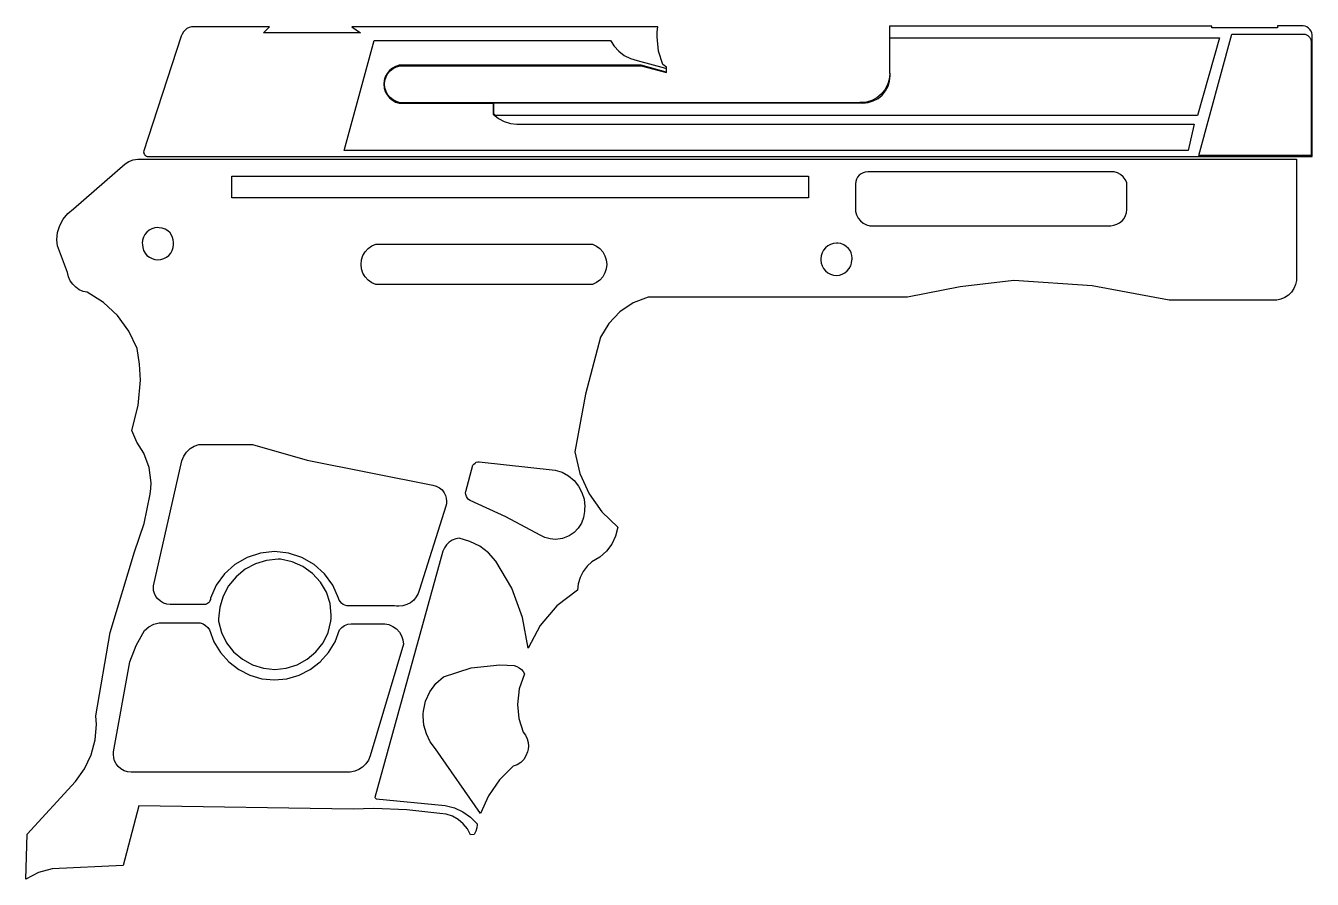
# Model space of a CAD drawing. Header units: millimetres. Extents: x 0 to 38.1, y 0 to 25.3.
import ezdxf

# ---------------------------------------------------------------- set-up
doc = ezdxf.new("R2010")
doc.units = ezdxf.units.MM

msp = doc.modelspace()

# ---------------------------------------------------------------- linework, layer by layer
for points in [[(5.01, 25.237), (4.98, 25.238), (4.909, 25.232), (4.84, 25.212), (4.775, 25.18), (4.718, 25.136), (4.67, 25.083), (4.632, 25.021), (4.607, 24.954), (3.492, 21.537), (3.491, 21.532), (3.494, 21.506), (3.502, 21.48), (3.514, 21.457), (3.531, 21.437), (3.551, 21.42), (3.574, 21.408), (3.6, 21.4), (3.626, 21.398), (3.631, 21.398), (38.1, 21.398), (38.1, 24.994), (38.087, 25.052), (38.064, 25.106), (38.031, 25.155), (37.989, 25.197), (37.94, 25.23), (37.886, 25.253), (37.828, 25.266), (37.07, 25.266), (37.07, 25.205), (35.127, 25.205), (35.127, 25.257), (25.584, 25.257), (25.584, 23.877), (25.584, 23.858), (25.585, 23.839), (25.568, 23.673), (25.52, 23.514), (25.442, 23.367), (25.336, 23.239), (25.207, 23.133), (25.061, 23.055), (24.901, 23.006), (24.736, 22.99), (24.717, 22.99), (24.698, 22.991), (11.084, 22.988), (10.978, 23.019), (10.88, 23.07), (10.794, 23.139), (10.724, 23.224), (10.671, 23.321), (10.639, 23.426), (10.628, 23.536), (10.628, 23.537), (10.639, 23.647), (10.672, 23.753), (10.725, 23.85), (10.795, 23.934), (10.882, 24.003), (10.98, 24.054), (11.086, 24.084), (18.222, 24.084), (18.98, 23.88), (18.98, 24.036), (18.865, 24.114), (18.74, 24.516), (18.698, 24.934), (18.704, 25.086), (18.72, 25.237), (9.66, 25.237), (9.918, 25.061), (7.046, 25.061), (7.222, 25.237)], [(34.594, 22.315), (34.422, 21.571), (9.43, 21.571), (10.322, 24.831), (17.314, 24.831), (17.423, 24.659), (17.562, 24.51), (17.725, 24.387), (17.908, 24.296), (18.104, 24.24), (18.944, 24.01), (18.97, 24.003), (18.97, 23.895), (18.223, 24.095), (11.062, 24.095), (10.955, 24.062), (10.857, 24.008), (10.772, 23.937), (10.701, 23.85), (10.649, 23.752), (10.617, 23.645), (10.606, 23.534), (10.617, 23.423), (10.649, 23.316), (10.701, 23.217), (10.772, 23.131), (10.857, 23.059), (10.955, 23.006), (11.062, 22.972), (13.847, 22.972), (13.847, 22.645), (13.998, 22.522), (14.169, 22.429), (14.354, 22.371), (14.548, 22.348), (34.599, 22.348)], [(34.7, 22.606), (13.909, 22.606), (13.859, 22.656), (13.858, 22.985), (24.684, 22.985), (24.738, 22.98), (24.793, 22.978), (24.95, 22.993), (25.101, 23.039), (25.241, 23.114), (25.363, 23.214), (25.464, 23.336), (25.538, 23.476), (25.584, 23.627), (25.6, 23.785), (25.598, 23.839), (25.592, 23.893), (25.592, 24.908), (35.351, 24.908)], [(35.718, 25.018), (37.852, 25.018), (37.893, 25.012), (37.933, 24.999), (37.97, 24.979), (38.002, 24.952), (38.028, 24.92), (38.049, 24.883), (38.062, 24.843), (38.068, 24.802), (38.068, 21.427), (34.738, 21.427)], [(3.322, 21.319), (37.635, 21.319), (37.635, 17.729), (37.606, 17.604), (37.555, 17.487), (37.483, 17.382), (37.393, 17.292), (37.287, 17.22), (37.17, 17.168), (37.046, 17.14), (33.861, 17.14), (31.577, 17.565), (29.259, 17.723), (27.675, 17.54), (26.11, 17.232), (18.432, 17.232), (17.99, 17.059), (17.595, 16.795), (17.267, 16.451), (17.021, 16.045), (16.576, 14.362), (16.264, 12.649), (16.413, 12.01), (16.681, 11.411), (17.059, 10.874), (17.532, 10.419), (17.468, 10.161), (17.355, 9.922), (17.195, 9.709), (16.997, 9.533), (16.767, 9.4), (16.624, 9.267), (16.506, 9.111), (16.418, 8.937), (16.362, 8.75), (16.341, 8.556), (15.729, 8.098), (15.233, 7.516), (14.876, 6.84), (14.716, 7.752), (14.396, 8.621), (13.926, 9.419), (13.705, 9.66), (13.445, 9.856), (13.153, 10.002), (12.84, 10.093), (12.733, 10.074), (12.632, 10.034), (12.541, 9.976), (12.462, 9.902), (12.399, 9.813), (12.354, 9.714), (10.335, 2.418), (10.374, 2.379), (12.424, 2.184), (12.693, 2.115), (12.945, 1.998), (13.172, 1.838), (13.367, 1.64), (13.367, 1.623), (13.357, 1.52), (13.327, 1.421), (13.279, 1.329), (13.172, 1.32), (13.08, 1.492), (12.957, 1.644), (12.808, 1.769), (12.638, 1.865), (12.452, 1.926), (12.259, 1.951), (11.287, 2.056), (10.31, 2.092), (10.002, 2.088), (9.694, 2.078), (3.352, 2.177), (2.886, 0.408), (0.787, 0.311), (0.378, 0.196), (0, 0), (0.039, 1.331), (1.477, 2.896), (1.74, 3.271), (1.933, 3.687), (2.052, 4.13), (2.092, 4.586), (2.089, 4.713), (2.079, 4.839), (2.504, 7.302), (3.217, 9.697), (3.512, 10.531), (3.683, 11.398), (3.706, 11.566), (3.713, 11.735), (3.659, 12.186), (3.498, 12.613), (3.294, 12.937), (3.142, 13.288), (3.332, 14.022), (3.396, 14.778), (3.372, 15.249), (3.298, 15.715), (3.052, 16.227), (2.717, 16.684), (2.303, 17.071), (1.824, 17.375), (1.7, 17.403), (1.584, 17.453), (1.479, 17.525), (1.39, 17.614), (1.318, 17.719), (1.268, 17.835), (1.24, 17.959), (0.938, 18.748), (0.927, 18.837), (0.923, 18.926), (0.945, 19.143), (1.008, 19.351), (1.11, 19.543), (1.248, 19.711), (1.416, 19.85), (2.943, 21.178), (3.058, 21.251), (3.186, 21.299)], [(6.105, 20.818), (23.181, 20.818), (23.181, 20.175), (6.105, 20.175)], [(32.236, 20.942), (24.945, 20.942), (24.934, 20.943), (24.864, 20.936), (24.797, 20.915), (24.736, 20.882), (24.682, 20.838), (24.637, 20.784), (24.604, 20.722), (24.584, 20.655), (24.577, 20.586), (24.577, 20.575), (24.577, 19.765), (24.607, 19.665), (24.656, 19.573), (24.722, 19.492), (24.803, 19.426), (24.895, 19.377), (24.995, 19.347), (32.135, 19.347), (32.227, 19.36), (32.314, 19.389), (32.395, 19.434), (32.466, 19.493), (32.525, 19.564), (32.57, 19.644), (32.599, 19.732), (32.612, 19.823), (32.612, 20.625), (32.564, 20.716), (32.5, 20.795), (32.422, 20.861), (32.333, 20.911)], [(3.951, 19.287), (3.915, 19.289), (3.825, 19.28), (3.738, 19.254), (3.658, 19.211), (3.588, 19.153), (3.53, 19.083), (3.488, 19.003), (3.461, 18.916), (3.452, 18.826), (3.454, 18.79), (3.464, 18.701), (3.491, 18.616), (3.534, 18.538), (3.591, 18.469), (3.661, 18.413), (3.74, 18.372), (3.825, 18.346), (3.914, 18.337), (4.003, 18.346), (4.089, 18.372), (4.168, 18.413), (4.237, 18.469), (4.294, 18.538), (4.337, 18.616), (4.364, 18.701), (4.374, 18.79), (4.377, 18.819), (4.378, 18.847), (4.371, 18.925), (4.351, 18.999), (4.318, 19.069), (4.273, 19.133), (4.207, 19.196), (4.129, 19.244), (4.042, 19.275)], [(10.371, 18.801), (16.782, 18.801), (16.9, 18.745), (17.004, 18.667), (17.09, 18.569), (17.154, 18.456), (17.193, 18.332), (17.207, 18.203), (17.193, 18.074), (17.154, 17.95), (17.09, 17.837), (17.004, 17.739), (16.9, 17.661), (16.782, 17.606), (10.371, 17.606), (10.249, 17.658), (10.141, 17.734), (10.052, 17.832), (9.985, 17.946), (9.944, 18.072), (9.93, 18.203), (9.944, 18.335), (9.985, 18.46), (10.052, 18.574), (10.141, 18.672), (10.249, 18.748)], [(24.045, 18.827), (24.009, 18.829), (23.919, 18.82), (23.832, 18.793), (23.752, 18.751), (23.682, 18.693), (23.624, 18.623), (23.582, 18.543), (23.555, 18.456), (23.546, 18.366), (23.548, 18.33), (23.558, 18.241), (23.585, 18.156), (23.628, 18.078), (23.685, 18.009), (23.755, 17.953), (23.834, 17.911), (23.919, 17.886), (24.008, 17.877), (24.097, 17.886), (24.182, 17.911), (24.261, 17.953), (24.331, 18.009), (24.388, 18.078), (24.431, 18.156), (24.458, 18.241), (24.468, 18.33), (24.471, 18.358), (24.472, 18.387), (24.465, 18.464), (24.445, 18.539), (24.412, 18.609), (24.367, 18.672), (24.301, 18.736), (24.223, 18.784), (24.136, 18.815)], [(5.127, 12.874), (6.713, 12.874), (8.334, 12.408), (12.059, 11.666), (12.158, 11.639), (12.249, 11.591), (12.328, 11.524), (12.391, 11.443), (12.429, 11.364), (12.453, 11.279), (12.461, 11.191), (12.456, 11.118), (12.439, 11.046), (11.663, 8.58), (11.626, 8.464), (11.567, 8.357), (11.489, 8.263), (11.395, 8.187), (11.287, 8.13), (11.171, 8.095), (11.05, 8.083), (10.985, 8.087), (10.921, 8.097), (9.628, 8.097), (9.598, 8.092), (9.568, 8.091), (9.51, 8.096), (9.454, 8.112), (9.402, 8.138), (9.356, 8.174), (9.317, 8.217), (9.286, 8.266), (9.266, 8.321), (9.096, 8.702), (8.851, 9.04), (8.541, 9.319), (8.18, 9.527), (7.783, 9.656), (7.369, 9.7), (6.954, 9.656), (6.557, 9.527), (6.196, 9.319), (5.886, 9.04), (5.641, 8.702), (5.472, 8.321), (5.468, 8.284), (5.457, 8.249), (5.439, 8.216), (5.415, 8.187), (5.387, 8.164), (5.354, 8.146), (5.319, 8.135), (5.282, 8.131), (4.282, 8.131), (4.178, 8.143), (4.079, 8.176), (3.989, 8.228), (3.911, 8.298), (3.855, 8.373), (3.814, 8.456), (3.788, 8.546), (3.78, 8.639), (3.78, 8.661), (3.781, 8.683), (4.626, 12.391), (4.68, 12.526), (4.761, 12.647), (4.865, 12.749), (4.989, 12.825)], [(13.427, 12.361), (15.682, 12.111), (15.886, 12.046), (16.073, 11.944), (16.237, 11.807), (16.371, 11.641), (16.471, 11.453), (16.533, 11.248), (16.553, 11.036), (16.551, 10.962), (16.543, 10.889), (16.518, 10.712), (16.457, 10.544), (16.362, 10.392), (16.238, 10.263), (16.09, 10.163), (15.894, 10.087), (15.685, 10.061), (15.527, 10.076), (15.375, 10.119), (15.233, 10.19), (14.213, 10.731), (13.161, 11.208), (13.116, 11.241), (13.079, 11.284), (13.051, 11.333), (13.034, 11.386), (13.028, 11.442), (13.031, 11.479), (13.245, 12.257), (13.272, 12.291), (13.305, 12.32), (13.343, 12.342), (13.384, 12.356)], [(7.547, 9.472), (7.478, 9.473), (7.133, 9.439), (6.802, 9.339), (6.496, 9.175), (6.229, 8.956), (6.009, 8.688), (5.846, 8.383), (5.745, 8.051), (5.711, 7.707), (5.713, 7.638), (5.799, 7.308), (5.949, 7.003), (6.157, 6.734), (6.416, 6.513), (6.713, 6.348), (7.038, 6.246), (7.376, 6.212), (7.715, 6.246), (8.039, 6.348), (8.337, 6.513), (8.595, 6.734), (8.804, 7.003), (8.954, 7.308), (9.04, 7.638), (9.047, 7.726), (9.049, 7.814), (9.012, 8.162), (8.904, 8.494), (8.728, 8.797), (8.493, 9.056), (8.209, 9.26), (7.889, 9.401)], [(3.954, 7.587), (5.169, 7.587), (5.253, 7.559), (5.328, 7.514), (5.393, 7.454), (5.445, 7.382), (5.573, 7.033), (5.764, 6.714), (6.012, 6.436), (6.307, 6.208), (6.639, 6.04), (6.996, 5.937), (7.367, 5.902), (7.737, 5.937), (8.095, 6.04), (8.427, 6.208), (8.722, 6.436), (8.969, 6.714), (9.161, 7.033), (9.289, 7.382), (9.359, 7.455), (9.443, 7.511), (9.536, 7.548), (9.635, 7.566), (10.632, 7.566), (10.757, 7.539), (10.874, 7.487), (10.978, 7.412), (11.064, 7.318), (11.128, 7.207), (11.168, 7.086), (11.183, 6.958), (10.198, 3.652), (10.147, 3.528), (10.073, 3.417), (9.978, 3.322), (9.867, 3.248), (9.743, 3.197), (9.611, 3.171), (3.159, 3.171), (3.14, 3.17), (3.121, 3.17), (3.014, 3.181), (2.911, 3.214), (2.817, 3.267), (2.736, 3.338), (2.676, 3.416), (2.632, 3.503), (2.605, 3.598), (2.596, 3.696), (2.597, 3.734), (2.601, 3.772), (3.084, 6.441), (3.275, 6.916), (3.519, 7.365), (3.646, 7.472), (3.793, 7.547)], [(13.468, 1.951), (12.139, 3.861), (11.982, 4.072), (11.865, 4.308), (11.794, 4.561), (11.77, 4.823), (11.772, 4.901), (11.778, 4.978), (11.842, 5.273), (11.966, 5.548), (12.145, 5.791), (12.37, 5.991), (13.187, 6.256), (14.041, 6.345), (14.253, 6.339), (14.465, 6.323), (14.543, 6.3), (14.614, 6.263), (14.677, 6.212), (14.728, 6.149), (14.766, 6.077), (14.614, 5.637), (14.562, 5.173), (14.604, 4.754), (14.729, 4.351), (14.796, 4.261), (14.845, 4.16), (14.875, 4.051), (14.885, 3.939), (14.879, 3.853), (14.861, 3.768), (14.815, 3.653), (14.747, 3.548), (14.659, 3.46), (14.555, 3.391), (14.44, 3.344), (14.03, 2.944), (13.702, 2.474)]]:
    msp.add_lwpolyline(points, close=True)

doc.saveas('drawing.dxf')
